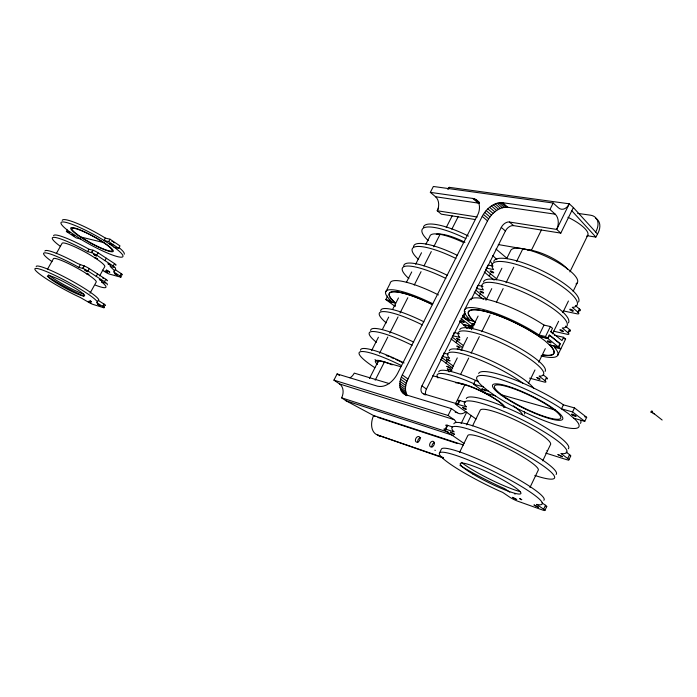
<?xml version="1.0" encoding="UTF-8"?>
<svg xmlns="http://www.w3.org/2000/svg" width="697" height="697" viewBox="0 0 697 697"><rect width="100%" height="100%" fill="white"/><g stroke="black" fill="none" stroke-linecap="round" stroke-linejoin="round"><path stroke-width="1.05" d="M555.204 214.188L549.977 209.475L502.633 202.705C493.772 202.06 486.149 208.978 482.237 216.366L402.3 374.96C399.912 379.787 398.606 385.833 401.193 390.851L406.917 394.833C404.312 389.841 405.602 383.803 407.972 378.976L487.499 220.862C491.394 213.491 499.017 206.6 507.86 207.279L555.204 214.188A11.257 7.763 -80.3 0 1 556.685 229.418L560.815 233.103L573.37 207.558L569.283 203.812L449.199 187.327A10.298 7.571 -81.7 0 1 447.831 189.418M573.692 418.183L584.774 421.337L586.674 417.329L574.502 407.911L563.403 404.835L560.858 403.066A56.692 10.734 25.9 0 0 508.871 377.574A56.692 10.734 25.9 0 0 478.682 373.496M543.651 509.193L536.629 504.393L538.546 504.759A57.337 7.615 26.3 0 0 501.23 475.215A57.337 7.615 26.3 0 0 439.337 453.381A57.337 7.615 26.3 0 0 499.078 490.836L502.711 492.413L510.248 497.501A6.508 0.828 26.2 0 0 517.932 501.256L542.606 510.03A6.648 0.854 26.1 0 0 543.651 509.193L545.516 505.264L542.005 502.859M545.777 453.094L566.539 459.628A6.595 1.08 25.7 0 0 567.715 458.504L569.554 454.627L566.138 452.109M544.862 510.483L546.718 506.562M568.857 459.924L570.686 456.065M529.964 487.491L538.128 470.423A39.259 5.924 26.2 0 0 506.44 447.944A39.259 5.924 26.2 0 0 467.809 435.564L459.532 452.449M542.719 460.822L550.377 444.817A39.119 6.604 26 0 0 519.082 421.842A39.119 6.604 26 0 0 480.233 410.237L472.592 425.815M584.774 421.337L572.577 411.953L574.502 407.911M563.403 404.835L561.486 408.843L572.577 411.953M558.349 346.94L559.944 343.63L549.602 335.248L547.99 338.576L558.349 346.94L549.253 344.78M541.02 355.975A51.822 11.527 26 0 0 554.463 347.385L560.841 348.909L558.741 347.219L560.344 343.909L549.271 334.926L547.65 338.254L538.502 336.111M554.368 335.187L563.542 337.296L561.948 340.598L550.891 331.598L552.503 328.27L550.377 326.536L543.991 325.098A51.752 11.866 25.9 0 0 496.491 302.08A51.752 11.866 25.9 0 0 469.238 300.668L464.455 310.243M553.357 331.145L566.975 334.238A5.471 1.298 25.4 0 0 568.316 332.992L567.959 332.678L569.493 329.507L565.424 326.144M563.193 310.879L576.863 313.781A5.463 1.368 25.3 0 0 578.249 312.448L577.891 312.125L579.416 308.971L575.391 305.556M529.563 378.131L544.026 381.965A5.515 1.115 25.7 0 0 544.906 380.632L546.457 377.417L543.129 374.82M568.316 332.992L569.85 329.829L569.493 329.507M578.249 312.448L579.773 309.294L579.416 308.971M557.644 355.461L565.624 339.003L563.542 337.296M547.65 338.254L545.516 336.529L550.377 326.536M528.396 383.489L534.974 369.941M538.729 362.196L545.307 348.648M552.503 333.837L558.593 321.282M562.81 312.596L568.43 301.017M573.117 291.363L577.334 282.686M465.134 313.624L463.261 317.379L468.968 318.712A51.822 11.527 26 0 1 481.366 309.024A51.822 11.527 26 0 1 539.138 335.048L543.991 325.098M569.911 271.874L587.745 235.264M461.135 423.506L466.79 412.032M466.589 424.865L471.242 415.386M425.083 394.885L423.584 393.831A7.379 4.949 -54.7 0 1 421.964 392.777L421.58 392.228A7.379 4.949 -54.7 0 1 421.973 385.885L501.274 227.431A7.258 4.696 -48.7 0 1 506.475 222.465L507.25 222.195A7.258 4.696 -48.7 0 1 509.429 222.029L556.685 229.418L569.283 203.812A11.23 7.693 -81.1 0 1 558.375 207.758L553.165 203.027L433.368 186.474L430.337 192.363L472.775 198.436C480.843 199.612 480.695 210.085 477.279 215.6L397.525 373.583C393.822 380.667 386.26 388.046 377.608 386.216L337.113 373.932L333.924 380.144L448.075 415.473L451.456 408.634L457.215 412.711A11.535 8.19 -73.9 0 0 465.657 411.831M549.977 209.475L553.165 203.027M455.28 404.208L464.864 384.822L432.715 375.735M541.421 229.984L531.375 250.31L498.259 244.551M464.036 443.449L445.348 430.519A6.5 0.967 26.5 0 1 445.278 429.073L447.169 425.24L452.318 426.86M476.016 419.019L457.546 405.828A6.473 1.072 26.4 0 1 457.537 404.251L459.419 400.444L465.526 402.239M445.278 429.073L445.81 429.23L447.701 425.397M457.537 404.251L458.077 404.399L459.959 400.592M439.389 453.155L441.332 449.225A57.302 7.772 26.3 0 1 497.318 468.114A57.302 7.772 26.3 0 1 543.834 500.272M495.523 395.94L485.748 393.16L473.559 384.186L475.406 380.431L478.342 381.25M460.482 374.637L468.698 358.066M471.111 353.187L479.336 336.616M481.749 331.737L489.965 315.166M496.403 302.184L503.147 288.575M506.039 282.747L513.75 267.186M516.643 261.358L522.907 248.724M445.862 363.059L447.038 360.697M456.03 342.671L457.197 340.328M479.257 296.094L480.416 293.777M489.233 276.099L490.374 273.799M463.261 324.488L471.277 326.396L472.435 324.07M466.598 327.677A44.521 9.401 26.7 0 0 464.934 325.856L463.688 324.785L471.764 326.701L472.923 324.384M450.506 371.536L457.284 357.918M461.153 350.129L467.443 337.487M471.32 329.698L478.09 316.081M485.966 300.259L491.76 288.61M496.098 279.88L501.892 268.232M506.719 258.526L510.587 250.754A37.002 9.976 25.6 0 1 551.135 258.875A37.002 9.976 25.6 0 1 575.966 283.949M477.55 286.118L476.382 288.462L483.448 289.935L482.472 288.593A47.187 11.413 25.8 0 1 529.328 294.909A47.187 11.413 25.8 0 1 563.899 327.895L562.252 327.982L567.959 332.678M486.898 267.413L488.057 265.087L493.136 266.054M442.952 355.609L444.146 353.222L448.127 354.268M459.462 333.802L454.461 332.574L452.876 335.745L459.872 337.479L458.844 336.224A47.518 9.863 26.1 0 1 505.02 344.623A47.518 9.863 26.1 0 1 540.672 376.127L539.06 376.101L544.906 380.632M425.78 394.763A7.362 4.949 -54.7 0 1 426.442 389.065L465.204 311.481M471.015 299.841L505.421 230.986A7.24 4.705 -48.7 0 1 513.567 225.619L560.815 233.103M375.195 380.179L384.387 362.065L400.81 366.709M451.839 229.182L458.156 216.741M379.508 353.327L387.802 337.026M389.754 333.192L398.048 316.891M400 313.058L407.806 297.715M414.236 285.082L421.058 271.673M423.985 265.923L431.295 251.556M433.734 246.773L440.068 234.314M369.454 378.532L377.809 362.109A24.465 4.121 26.9 0 1 386.129 362.597M446.246 227.51L452.153 215.896M438.579 208.107L437.228 210.747L441.349 214.179L475.267 219.546M448.45 188.782L449.199 187.327M371.571 350.652L378.419 337.226M382.331 329.559L388.691 317.1M392.603 309.424L398.475 297.924M406.36 282.468L411.735 271.926M415.647 264.259L421.511 252.758M425.911 244.142L429.822 236.475A34.684 8.887 26.5 0 1 463.078 242.356M385.485 292.496L390.093 283.513A48.45 10.542 26.7 0 1 438.448 294.927M395.251 302.838L387.95 301.13L385.842 299.553L387.645 296.025M102.642 306.41L103.949 304.04L98.233 300.433L96.918 302.803L103.017 306.654A4.104 0.479 28.3 0 1 103.618 307.682L104.489 306.105M103.017 306.654L103.949 304.04M119.579 275.733L119.954 275.977L113.933 272.048L115.24 269.695L121.252 273.633L119.954 275.977A4.086 0.566 28.5 0 1 120.494 277.11L121.356 275.55M114.02 247.165L118.664 248.298L119.989 245.902L109.995 239.21L105.369 238.113L103.444 236.893A35.294 5.349 28.8 0 0 62.268 220.409M95.428 285.151A35.469 4.53 28.6 0 0 102.86 283.008L101.544 281.971L105.465 283.078A4.208 0.549 28.5 0 0 104.472 281.684L105.805 279.27L89.268 268.58A4.252 0.566 28.6 0 0 84.363 266.08L77.803 263.588A35.46 4.591 28.6 0 0 44.93 251.103M113.933 272.048L114.43 271.891L114.003 270.209L110.17 266.411L114.116 267.456A4.199 0.592 28.6 0 0 113.158 266.001L114.491 263.597L98.059 252.793A4.243 0.61 28.7 0 0 93.171 250.301L88.963 249.23L86.594 247.879A35.381 4.975 28.7 0 0 53.617 235.717M105.369 238.113L104.036 240.509L108.662 241.615L109.995 239.21M96.23 276.369L97.571 273.947M104.968 260.634L106.31 258.221M90.026 293.21L96.238 282.015A24.378 3.119 28.6 0 0 75.895 267.387A24.378 3.119 28.6 0 0 53.381 258.787L47.596 269.059M99.619 275.925L104.768 266.637A24.325 3.38 28.7 0 0 84.625 251.774A24.325 3.38 28.7 0 0 62.05 243.392L56.291 253.621M52.022 261.645A35.469 4.53 28.6 0 1 46.481 252.994A35.469 4.53 28.6 0 1 76.443 266.019L78.839 267.36L80.19 264.938M60.561 246.485A35.39 4.914 28.7 0 1 55.246 237.468A35.39 4.914 28.7 0 1 85.243 250.293L87.622 251.643L88.963 249.23M78.839 267.36L82.708 268.423L84.067 265.993M87.622 251.643L91.525 252.645L92.875 250.223M82.708 268.423L84.363 266.08M91.525 252.645L93.171 250.301M104.472 281.684L87.909 271.011L89.268 268.58M113.158 266.001L96.709 255.215L98.059 252.793M587.283 235.734L595.857 237.085L597.521 234.087A18.209 11.823 -41.5 0 0 595.499 218.222M80.469 238.984L76.173 237.93L66.381 231.482L67.243 229.949M86.28 273.451C93.32 276.465 84.084 272.004 87.108 273.982M94.966 257.873C101.814 260.783 92.884 256.391 95.785 258.404M115.24 269.695L115.737 269.539L115.319 267.84M98.233 300.433L98.704 300.32A35.538 4.208 28.5 0 0 68.872 279.323A35.538 4.208 28.5 0 0 36.2 266.55M96.918 302.803L97.388 302.698A35.547 4.147 28.5 0 0 62.608 279.166A35.547 4.147 28.5 0 0 36.174 271.098A35.547 4.147 28.5 0 0 80.373 297.514L87.979 301.906A4.069 0.47 28.4 0 0 92.936 304.389L103.618 307.682M651.355 412.519L651.538 412.485A0.871 0.584 -50.4 0 0 652.261 411.195A0.871 0.584 -50.4 0 0 651.033 411.57A0.871 0.584 -50.4 0 0 651.538 412.485M577.63 213.36L590.472 215.19A18.235 11.814 -41.5 0 1 595.674 232.057L597.521 234.087M430.337 192.363L435.538 196.737L479.519 203.289L474.3 198.793M477.271 217.002L437.228 210.747A10.316 7.632 -80.8 0 0 435.538 196.737M395.574 305.164L395.269 305.53M477.942 285.334L482.995 286.38M454.008 332.478L454.461 332.574M563.803 338.585L565.624 339.003M539.138 335.048L545.516 336.529M385.842 299.553L390.904 300.729A48.511 10.237 26.7 0 1 392.507 289.778A48.511 10.237 26.7 0 1 432.767 303.761M473.62 320.951L465.387 319.034L463.261 317.379M474.152 321.308L465.979 319.4L473.925 325.569M538.894 336.451L547.99 338.576M443.693 353.118L444.146 353.222M459.689 320.89C468.793 325.081 461.745 319.383 461.292 321.265M442.107 356.298L449.513 358.258L448.459 357.038A47.657 9.174 26.2 0 1 471.695 356.742A47.657 9.174 26.2 0 1 523.255 383.463M549.593 345.032L558.741 347.219M471.974 327.878L468.227 326.98A48.511 10.237 26.7 0 1 469.761 328.635M66.381 231.482L70.65 232.51M80.364 236.91L103.958 242.617M109.49 243.959L115.606 248.289A35.312 5.297 28.8 0 1 117.749 256.688A35.312 5.297 28.8 0 1 82.333 240.151L69.064 231.395A35.312 5.297 28.8 0 1 66.015 222.404A35.312 5.297 28.8 0 1 102.111 239.298L109.49 243.959L113.001 245.213L110.361 243.706L110.875 244.29M457.223 348.77L462.085 350.016M652.897 413.46L654.256 413.826M120.494 277.11L109.673 274.165A4.051 0.558 28.5 0 1 104.724 271.699L102.328 270.14M452.057 370.177L447.221 368.852L448.241 370.002A44.599 8.146 26.8 0 1 449.06 371.989M473.559 384.186L483.326 386.922M584.661 416.754L586.674 417.329M485.548 390.346L486.036 390.93L481.819 388.856L488.501 391.183L497.989 397.612A56.718 10.586 25.9 0 0 559.473 425.867A56.718 10.586 25.9 0 0 575.443 419.699L568.682 413.835L558.942 407.074A56.718 10.586 25.9 0 0 495.68 377.905A56.718 10.586 25.9 0 0 481.496 385.415L488.501 391.183M500.437 394.554L555.535 410.124M389.518 383.655L354.25 373.122A10.542 8.015 -73.6 0 1 349.99 377.8M423.584 393.831L456.727 403.729M458.077 404.399L466.432 406.891L465.221 405.567A56.927 9.61 26 0 1 521.042 419.245A56.927 9.61 26 0 1 562.836 453.712L560.919 453.503L567.715 458.504M451.456 408.634L406.142 394.877L403.284 393.369L401.193 390.851M455.15 412.084L457.215 412.711M111.86 241.328L112.391 241.519M113.864 242.756L114.334 242.817L114.012 242.451M333.924 380.144L339.605 383.977L453.852 419.533A11.588 8.251 -72.9 0 1 456.099 422.164M434.832 450.21L435.364 450.375M445.81 429.23L454.113 431.887L452.867 430.615A57.128 8.617 26.2 0 1 485.478 435.311A57.128 8.617 26.2 0 1 548.208 469.612A57.128 8.617 26.2 0 1 534.826 475.424M339.605 383.977A10.586 8.068 -72.4 0 1 341.617 397.83L448.502 432.253M341.617 397.83L346.113 400.836L453.067 435.407M463.4 445L373.575 415.543A17.381 11.622 -62.1 0 0 377.687 435.067L443.623 458.086M377.913 417.433L457.424 443.545M377.687 435.067L443.37 457.563M515.51 493.885L514.421 493.824M83.596 295.998L81.671 295.171A35.538 4.208 28.5 0 1 47.283 276.221M474.857 323.852L472.941 323.399L474.126 324.436M546.831 450.637L547.467 450.715M346.113 400.836L375.091 416.353M108.662 241.615L118.664 248.298M509.812 492.152L504.558 488.58L500.925 487.003A57.302 7.772 26.3 0 1 459.968 465.352M337.113 373.932L339.544 375.578M102.773 278.051L103.348 278.504M402.134 392.219L407.039 395.643M403.284 393.369L406.56 395.643M400.017 387.506L405.724 391.496M400.487 389.266L406.203 393.256M399.808 383.559L405.506 387.558M399.79 385.589L405.488 389.579M400.592 379.281L406.273 383.289M400.078 381.442L405.767 385.441M448.075 415.473L453.852 419.533M401.333 377.112L407.013 381.12M402.3 374.96L407.972 378.976M421.973 385.885L426.442 389.065M475.615 322.598L472.348 319.845A47.562 10.577 26 0 1 483.779 311.001A47.562 10.577 26 0 1 536.751 334.848L544.976 340.833L550.813 346.156A47.562 10.577 26 0 1 542.623 354.912M440.678 359.234L452.702 368.094M453.407 366.143L442.186 357.857A5.454 1.037 26.5 0 1 441.462 357.265M395.251 306.549L388.421 301.426L395.678 303.125L393.971 301.775A44.521 9.401 26.7 0 1 395.548 291.764A44.521 9.401 26.7 0 1 432.593 304.676A44.355 9.357 26.7 0 0 395.678 291.843A44.355 9.357 26.7 0 0 394.101 301.818M450.889 338.794L462.799 347.786M463.575 345.695L452.458 337.287A5.437 1.115 26.5 0 1 452.065 336.973M460.952 318.398L471.277 326.396M471.764 326.701L473.158 327.782M463.113 315.689L464.812 317.004M462.503 315.279L464.228 316.621M651.608 411.744L662.15 420.012M475.851 290.222L486.715 298.926M474.239 292.078L483.396 299.396M496.691 278.878L485.922 270.053A5.384 1.359 26.2 0 1 485.548 269.722M484.249 272.022L494.147 280.124M495.985 249.056L507.407 258.657M577.891 312.125L572.246 307.351L573.91 307.22A47.047 12.067 25.7 0 0 539.8 273.607A47.047 12.067 25.7 0 0 492.648 268.179L493.607 269.565L486.506 268.197A5.384 1.359 26.2 0 0 486.044 268.118M483.361 214.362L488.623 218.867M482.237 216.366L487.499 220.862M484.685 212.419L489.939 216.933M501.274 227.431L505.421 230.986M487.813 208.873L493.058 213.395M476.861 200.266L479.1 202.191M475.668 199.403L479.397 202.618M472.775 198.436L477.994 202.923M486.175 210.581L491.42 215.103M489.573 207.323L494.809 211.853M459.619 321.334L464.786 325.813A44.355 9.357 26.7 0 1 467.129 328.47M491.42 205.964L496.647 210.503M509.429 222.029L513.567 225.619M495.262 203.873L500.49 208.429M493.328 204.805L498.555 209.353M499.087 202.766L504.306 207.331M497.188 203.193L502.415 207.75M502.633 202.705L507.86 207.279M500.908 202.6L506.135 207.175M573.37 207.558L595.674 232.057M571.801 210.738L595.857 237.085M567.942 217.29A25.484 7.632 25.4 0 1 586.778 236.274M527.115 249.909A25.632 6.979 25.6 0 1 548.792 256.304A25.632 6.979 25.6 0 1 567.497 269.199M460.778 383.908A26.12 4.635 26.3 0 1 488.248 394.938A26.12 4.635 26.3 0 1 503.748 407.632M386.199 355.514A35.286 6.038 26.8 0 1 389.022 356.585M390.991 357.378A35.286 6.038 26.8 0 1 394.014 358.659M395.844 359.46A35.286 6.038 26.8 0 1 402.396 362.545M490.061 260.87A34.684 8.887 26.5 0 1 492.361 265.653M550.752 346.156A47.379 10.542 26 0 1 542.606 354.878M472.601 319.94A47.379 10.542 26 0 1 483.988 311.141A47.379 10.542 26 0 1 536.751 334.9M455.873 382.906A28.185 5.001 26.3 0 1 481.941 391.505A28.185 5.001 26.3 0 1 504.959 407.048M459.715 329.847A47.492 9.967 26 0 1 506.623 341.269A47.492 9.967 26 0 1 545.08 371.423M449.26 350.8A47.64 9.279 26.1 0 1 488.013 359.286A47.64 9.279 26.1 0 1 533.763 388.386M438.744 371.876A47.779 8.591 26.2 0 1 476.339 380.693M524.24 411.396A47.779 8.591 26.2 0 1 524.466 414.009M438.012 377.983A47.805 8.477 26.3 0 1 474.683 384.064M513.393 405.802A47.805 8.477 26.3 0 1 522.628 414.715M546.457 377.417A5.506 1.133 25.7 0 1 546.849 378.985M580.653 420.326A56.692 10.734 25.9 0 1 580.401 423.34M466.319 398.562A56.893 9.758 26 0 1 522.942 415.177A56.893 9.758 26 0 1 568.299 448.798M453.869 423.802A57.102 8.773 26.2 0 1 510.178 441.541A57.102 8.773 26.2 0 1 556.11 474.439M520.232 491.655A39.38 5.341 26.3 0 1 461.449 462.399M445.88 425.553A6.491 0.985 26.5 0 1 447.169 425.24M458.286 401.097A6.473 1.089 26.4 0 1 459.419 400.444M545.516 505.264A6.639 0.871 26.1 0 1 545.986 506.571M569.554 454.627A6.595 1.098 25.7 0 1 570.529 456.143M119.379 247.862A35.294 5.349 28.8 0 1 124.197 254.248M106.772 283.287A35.46 4.591 28.6 0 1 107.233 284.89M83.832 294.265A24.43 2.893 28.5 0 1 48.572 274.871M91.821 252.732A4.243 0.601 28.7 0 1 96.709 255.215M83.004 268.519A4.252 0.558 28.6 0 1 87.909 271.011M105.805 279.27A4.208 0.558 28.5 0 1 107.042 280.725M114.491 263.597A4.199 0.601 28.6 0 1 115.441 265.052M104.323 304.284A4.104 0.488 28.3 0 1 104.916 305.321M121.252 273.633A4.086 0.575 28.5 0 1 121.783 274.766M379.978 436.27A17.355 11.622 -62.1 0 1 377.347 434.745M417.764 442.09A3.041 2.1 -62.4 0 1 420.657 437.733M432.001 446.89A3.076 2.143 -62.3 0 1 434.318 442.604M408.886 278.582A44.19 10.141 26.6 0 1 407.841 266.027A44.19 10.141 26.6 0 1 445.845 278.434M403.711 265.923A44.172 10.237 26.6 0 1 447.396 275.359M418.592 259.554A44.068 10.734 26.6 0 1 417.843 246.459A44.068 10.734 26.6 0 1 455.916 258.482M413.582 246.633A44.042 10.821 26.6 0 1 457.467 255.416M428.246 240.631A43.937 11.318 26.5 0 1 427.792 226.995A43.937 11.318 26.5 0 1 465.936 238.635M492.622 255.581A43.937 11.318 26.5 0 1 496.891 259.659M436.261 234.331A30.206 7.772 26.5 0 1 464.951 242.286M423.401 227.457A43.92 11.405 26.5 0 1 468.436 236.074M377.452 364.47A26.373 4.435 26.9 0 1 392.202 364.871M380.728 310.836A44.46 8.852 26.8 0 1 423.942 321.822M386.277 322.894A44.477 8.756 26.8 0 1 384.535 311.62A44.477 8.756 26.8 0 1 422.373 324.941M370.673 330.483A44.582 8.242 26.8 0 1 413.687 342.149M376.389 342.279A44.599 8.146 26.8 0 1 374.333 331.572A44.599 8.146 26.8 0 1 412.101 345.285M360.558 350.243A44.713 7.623 26.8 0 1 404.094 362.963M378.088 362.274A30.729 5.236 26.8 0 1 375.012 359.582M374.855 367.685A44.73 7.528 26.9 0 1 361.508 351.541A44.73 7.528 26.9 0 1 401.603 365.672M550.534 331.598A47.309 10.847 25.9 0 1 552.137 333M483.509 281.928A47.169 11.518 25.8 0 1 530.905 291.599A47.169 11.518 25.8 0 1 568.447 322.868M569.85 329.829A5.471 1.307 25.4 0 1 569.798 331.241M493.764 261.384A47.03 12.171 25.7 0 1 541.36 270.323A47.03 12.171 25.7 0 1 578.519 302.054M579.773 309.294A5.454 1.385 25.3 0 1 579.686 310.775M558.001 454.566L562.331 456.701L558.001 454.566M456.718 338.376C459.375 341.791 462.285 339.613 456.718 338.376M456.962 346.113C459.576 349.415 462.39 347.367 456.962 346.113M446.428 359.016L449.931 360.837L446.428 359.016M446.882 366.334L450.314 368.121L446.882 366.334M462.634 407.379C465.91 411.012 469.151 409.244 462.634 407.379M71.904 234.427L74.466 235.882L71.904 234.427M536.934 377.513C539.33 380.815 542.754 378.907 536.934 377.513M450.41 432.175L454.575 434.344L450.41 432.175M93.686 254.414L96.343 255.93L93.686 254.414M84.903 270.157L87.569 271.673L84.903 270.157M108.07 263.841L110.701 265.339L108.07 263.841M106.58 270.105L109.743 272.135L106.58 270.105M105.177 271.055L107.713 272.492L105.177 271.055M114.613 273.607L117.174 275.062L114.613 273.607M99.392 279.488L102.032 280.978L99.392 279.488M89.983 300.86L91.159 301.513L89.983 300.86M88.362 301.365L90.924 302.794L88.362 301.365M97.685 304.223L100.263 305.661L97.685 304.223M512.53 497.379L516.677 499.54L512.53 497.379M519.805 498.686L521.713 499.679L519.805 498.686M534.094 505.011L538.302 507.207L534.094 505.011M572.254 310.975L571.793 310.81A2.004 0.505 25.3 0 1 569.85 309.241A2.004 0.505 25.3 0 1 572.829 310.313A2.004 0.505 25.3 0 1 572.254 310.975M562.348 331.45L561.887 331.275A2.004 0.479 25.4 0 1 559.926 329.725A2.004 0.479 25.4 0 1 562.897 330.822A2.004 0.479 25.4 0 1 562.348 331.45M491.315 272.109L490.906 271.856A1.978 0.497 26.2 0 1 491.036 270.985A1.978 0.497 26.2 0 1 493.711 272.632A1.978 0.497 26.2 0 1 491.315 272.109M548.051 341.73A2.1 0.479 25.6 0 0 551.092 342.75A2.1 0.479 25.6 0 0 548.478 341.025A2.1 0.479 25.6 0 0 548.051 341.73M506.013 398.388A38.98 7.275 25.9 0 0 562.531 419.385A38.98 7.275 25.9 0 0 514.403 388.473A38.98 7.275 25.9 0 0 506.013 398.388M472.627 473.899A33.804 4.487 26.3 0 0 520.764 493.703A33.804 4.487 26.3 0 0 478.342 468.062A33.804 4.487 26.3 0 0 472.627 473.899M572.42 415.063A2.527 0.479 25.5 0 0 576.105 416.405A2.527 0.479 25.5 0 0 572.995 414.41A2.527 0.479 25.5 0 0 572.42 415.063M507.259 398.632A36.767 6.857 25.9 0 0 560.527 418.409A36.767 6.857 25.9 0 0 515.092 389.24A36.767 6.857 25.9 0 0 507.259 398.632M75.79 233.695A24.273 3.642 28.8 0 0 112.121 251.774A24.273 3.642 28.8 0 0 88.057 233.486A24.273 3.642 28.8 0 0 75.79 233.695M52.432 280.333A20.962 2.448 28.5 0 0 83.736 296.042A20.962 2.448 28.5 0 0 62.416 281.091A20.962 2.448 28.5 0 0 52.432 280.333M76.731 234.053A22.896 3.433 28.8 0 0 110.989 251.094A22.896 3.433 28.8 0 0 88.266 233.835A22.896 3.433 28.8 0 0 76.731 234.053M432.593 446.629A3.076 2.143 -62.3 0 0 433.691 441.602A3.076 2.143 -62.3 0 0 429.709 444.224A3.076 2.143 -62.3 0 0 432.593 446.629M418.296 441.811A3.041 2.091 -62.4 0 0 419.402 436.845A3.041 2.091 -62.4 0 0 415.482 439.45A3.041 2.091 -62.4 0 0 418.296 441.811M480.477 291.816A1.978 0.47 26.3 0 0 483.526 293.062A1.978 0.47 26.3 0 0 481.522 291.451A1.978 0.47 26.3 0 0 480.477 291.816"/></g></svg>
